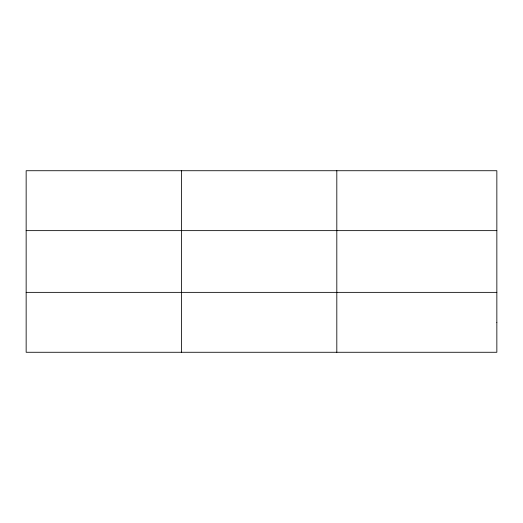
<?xml version="1.0" encoding="UTF-8"?>
<svg xmlns="http://www.w3.org/2000/svg" width="523" height="523" viewBox="0 0 523 523"><rect width="100%" height="100%" fill="white"/><g stroke="black" fill="none" stroke-linecap="round" stroke-linejoin="round"><path stroke-width="0.78" d="M181.481 170.727L181.481 352.273M336.812 170.727L336.812 352.273M26.15 230.636L496.85 230.636M26.15 292.364L496.85 292.364M496.85 322.318L496.85 352.273L26.15 352.273L26.15 170.727L496.85 170.727L496.85 322.318"/></g></svg>
